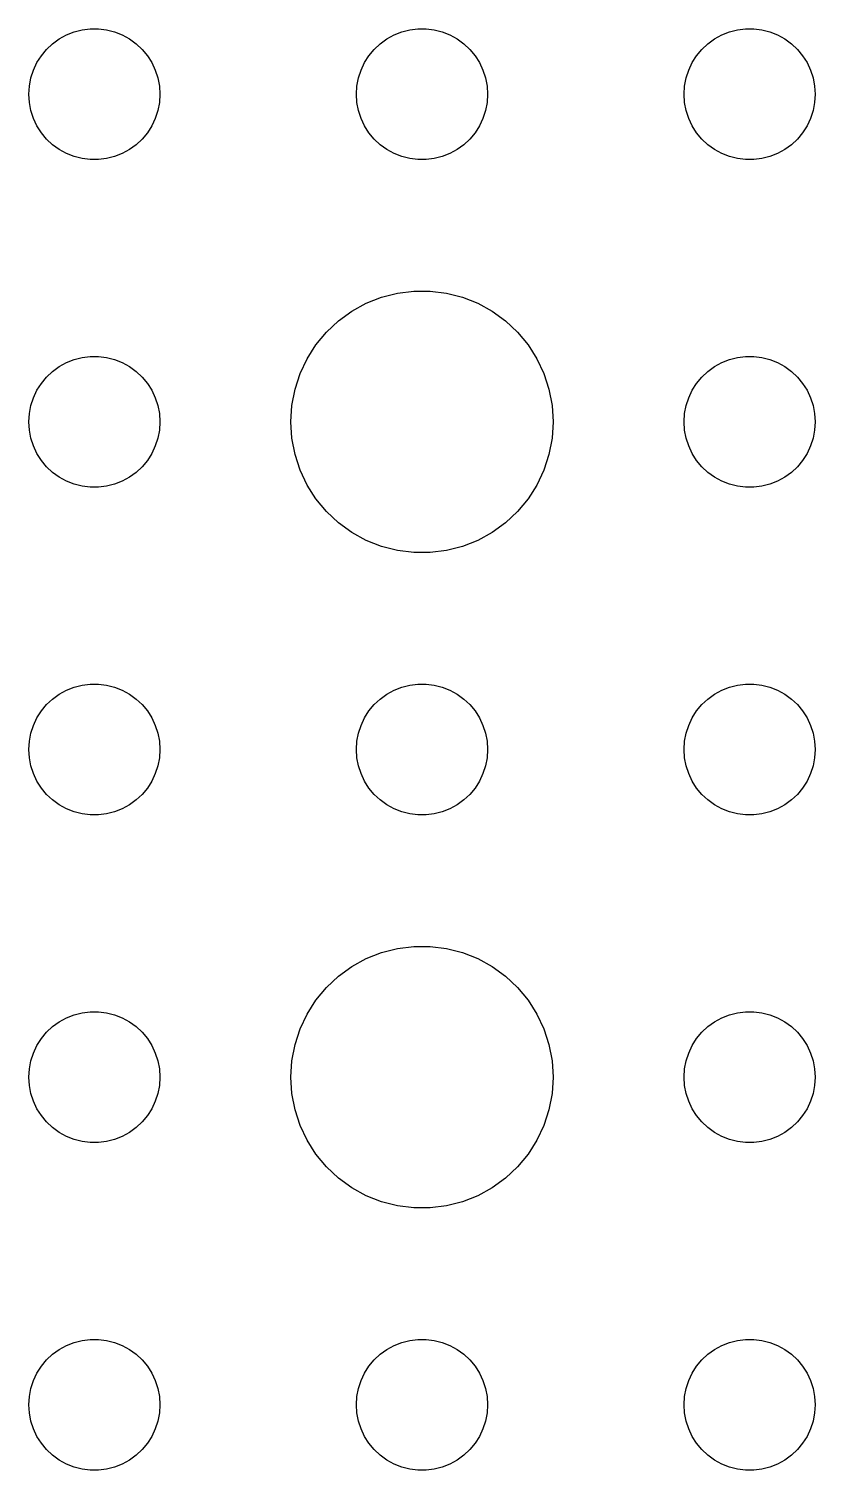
# Model space of a CAD drawing. Header units: metres. Extents: x -157 to 157, y -157 to 157.
# Drawn here: x -24 to -6, y -39 to -6 of the extents above; entities that cross this region are included whole.
import ezdxf

# ---------------------------------------------------------------- set-up
doc = ezdxf.new("R2010")
doc.units = ezdxf.units.M

msp = doc.modelspace()

# ---------------------------------------------------------------- linework, layer by layer
for p, q in [((-23.4561, -6.34422), (-23.3037, -6.23351)), ((-23.3037, -6.23351), (-23.1387, -6.14275)), ((-23.1387, -6.14275), (-22.9635, -6.07341)), ((-22.9635, -6.07341), (-22.7811, -6.02657)), ((-22.7811, -6.02657), (-22.5942, -6.00294)), ((-22.5942, -6.00294), (-22.4058, -6.00294)), ((-22.4058, -6.00294), (-22.2189, -6.02657)), ((-22.2189, -6.02657), (-22.0365, -6.07341)), ((-22.0365, -6.07341), (-21.8613, -6.14275)), ((-21.8613, -6.14275), (-21.6963, -6.23351)), ((-21.6963, -6.23351), (-21.5439, -6.34422)), ((-15.9561, -6.34422), (-15.8037, -6.23351)), ((-15.8037, -6.23351), (-15.6387, -6.14275)), ((-15.6387, -6.14275), (-15.4635, -6.07341)), ((-15.4635, -6.07341), (-15.2811, -6.02657)), ((-15.2811, -6.02657), (-15.0942, -6.00294)), ((-15.0942, -6.00294), (-14.9058, -6.00294)), ((-14.9058, -6.00294), (-14.7189, -6.02657)), ((-14.7189, -6.02657), (-14.5365, -6.07341)), ((-14.5365, -6.07341), (-14.3613, -6.14275)), ((-14.3613, -6.14275), (-14.1963, -6.23351)), ((-14.1963, -6.23351), (-14.0439, -6.34422)), ((-8.45613, -6.34422), (-8.30373, -6.23351)), ((-8.30373, -6.23351), (-8.13866, -6.14275)), ((-8.13866, -6.14275), (-7.96352, -6.07341)), ((-7.96352, -6.07341), (-7.78107, -6.02657)), ((-7.78107, -6.02657), (-7.59418, -6.00294)), ((-7.59418, -6.00294), (-7.40581, -6.00294)), ((-7.40581, -6.00294), (-7.21892, -6.02657)), ((-7.21892, -6.02657), (-7.03647, -6.07341)), ((-7.03647, -6.07341), (-6.86133, -6.14275)), ((-6.86133, -6.14275), (-6.69626, -6.23351)), ((-6.69626, -6.23351), (-6.54385, -6.34422)), ((-23.7135, -6.61832), (-23.5934, -6.47318)), ((-23.5934, -6.47318), (-23.4561, -6.34422)), ((-21.5439, -6.34422), (-21.4065, -6.47318)), ((-21.4065, -6.47318), (-21.2865, -6.61832)), ((-16.2135, -6.61832), (-16.0934, -6.47318)), ((-16.0934, -6.47318), (-15.9561, -6.34422)), ((-14.0439, -6.34422), (-13.9065, -6.47318)), ((-13.9065, -6.47318), (-13.7865, -6.61832)), ((-8.71352, -6.61832), (-8.59344, -6.47318)), ((-8.59344, -6.47318), (-8.45613, -6.34422)), ((-6.54385, -6.34422), (-6.40654, -6.47318)), ((-6.40654, -6.47318), (-6.28647, -6.61832)), ((-23.8947, -6.9478), (-23.8145, -6.77736)), ((-23.8145, -6.77736), (-23.7135, -6.61832)), ((-21.2865, -6.61832), (-21.1855, -6.77736)), ((-21.1855, -6.77736), (-21.1053, -6.9478)), ((-16.3947, -6.9478), (-16.3145, -6.77736)), ((-16.3145, -6.77736), (-16.2135, -6.61832)), ((-13.7865, -6.61832), (-13.6855, -6.77736)), ((-13.6855, -6.77736), (-13.6053, -6.9478)), ((-8.89465, -6.9478), (-8.81445, -6.77736)), ((-8.81445, -6.77736), (-8.71352, -6.61832)), ((-6.28647, -6.61832), (-6.18553, -6.77736)), ((-6.18553, -6.77736), (-6.10533, -6.9478)), ((-23.9882, -7.312), (-23.9529, -7.12695)), ((-23.9529, -7.12695), (-23.8947, -6.9478)), ((-21.1053, -6.9478), (-21.0471, -7.12695)), ((-21.0471, -7.12695), (-21.0118, -7.312)), ((-16.4882, -7.312), (-16.4529, -7.12695)), ((-16.4529, -7.12695), (-16.3947, -6.9478)), ((-13.6053, -6.9478), (-13.5471, -7.12695)), ((-13.5471, -7.12695), (-13.5118, -7.312)), ((-8.98816, -7.312), (-8.95287, -7.12695)), ((-8.95287, -7.12695), (-8.89465, -6.9478)), ((-6.10533, -6.9478), (-6.04712, -7.12695)), ((-6.04712, -7.12695), (-6.01183, -7.312)), ((-24, -7.5), (-23.9882, -7.312)), ((-23.9882, -7.68799), (-24, -7.5)), ((-21.0118, -7.312), (-21, -7.5)), ((-21, -7.5), (-21.0118, -7.68799)), ((-16.5, -7.5), (-16.4882, -7.312)), ((-16.4882, -7.68799), (-16.5, -7.5)), ((-13.5118, -7.312), (-13.5, -7.5)), ((-13.5, -7.5), (-13.5118, -7.68799)), ((-9, -7.5), (-8.98816, -7.312)), ((-8.98816, -7.68799), (-9, -7.5)), ((-6.01183, -7.312), (-6, -7.5)), ((-6, -7.5), (-6.01183, -7.68799)), ((-23.9529, -7.87303), (-23.9882, -7.68799)), ((-23.8947, -8.05219), (-23.9529, -7.87303)), ((-21.0471, -7.87303), (-21.1053, -8.05219)), ((-21.0118, -7.68799), (-21.0471, -7.87303)), ((-16.4529, -7.87303), (-16.4882, -7.68799)), ((-16.3947, -8.05219), (-16.4529, -7.87303)), ((-13.5471, -7.87303), (-13.6053, -8.05219)), ((-13.5118, -7.68799), (-13.5471, -7.87303)), ((-8.95287, -7.87303), (-8.98816, -7.68799)), ((-8.89465, -8.05219), (-8.95287, -7.87303)), ((-6.04712, -7.87303), (-6.10533, -8.05219)), ((-6.01183, -7.68799), (-6.04712, -7.87303)), ((-23.8145, -8.22263), (-23.8947, -8.05219)), ((-23.7135, -8.38167), (-23.8145, -8.22263)), ((-21.1855, -8.22263), (-21.2865, -8.38167)), ((-21.1053, -8.05219), (-21.1855, -8.22263)), ((-16.3145, -8.22263), (-16.3947, -8.05219)), ((-16.2135, -8.38167), (-16.3145, -8.22263)), ((-13.6855, -8.22263), (-13.7865, -8.38167)), ((-13.6053, -8.05219), (-13.6855, -8.22263)), ((-8.81445, -8.22263), (-8.89465, -8.05219)), ((-8.71352, -8.38167), (-8.81445, -8.22263)), ((-6.18553, -8.22263), (-6.28647, -8.38167)), ((-6.10533, -8.05219), (-6.18553, -8.22263)), ((-23.5934, -8.52681), (-23.7135, -8.38167)), ((-23.4561, -8.65576), (-23.5934, -8.52681)), ((-21.4065, -8.52681), (-21.5439, -8.65576)), ((-21.2865, -8.38167), (-21.4065, -8.52681)), ((-16.0934, -8.52681), (-16.2135, -8.38167)), ((-15.9561, -8.65576), (-16.0934, -8.52681)), ((-13.9065, -8.52681), (-14.0439, -8.65576)), ((-13.7865, -8.38167), (-13.9065, -8.52681)), ((-8.59344, -8.52681), (-8.71352, -8.38167)), ((-8.45613, -8.65576), (-8.59344, -8.52681)), ((-6.40654, -8.52681), (-6.54385, -8.65576)), ((-6.28647, -8.38167), (-6.40654, -8.52681)), ((-23.3037, -8.76648), (-23.4561, -8.65576)), ((-23.1387, -8.85724), (-23.3037, -8.76648)), ((-22.9635, -8.92657), (-23.1387, -8.85724)), ((-21.8613, -8.85724), (-22.0365, -8.92657)), ((-21.6963, -8.76648), (-21.8613, -8.85724)), ((-21.5439, -8.65576), (-21.6963, -8.76648)), ((-15.8037, -8.76648), (-15.9561, -8.65576)), ((-15.6387, -8.85724), (-15.8037, -8.76648)), ((-15.4635, -8.92657), (-15.6387, -8.85724)), ((-14.3613, -8.85724), (-14.5365, -8.92657)), ((-14.1963, -8.76648), (-14.3613, -8.85724)), ((-14.0439, -8.65576), (-14.1963, -8.76648)), ((-8.30373, -8.76648), (-8.45613, -8.65576)), ((-8.13866, -8.85724), (-8.30373, -8.76648)), ((-7.96352, -8.92657), (-8.13866, -8.85724)), ((-6.86133, -8.85724), (-7.03647, -8.92657)), ((-6.69626, -8.76648), (-6.86133, -8.85724)), ((-6.54385, -8.65576), (-6.69626, -8.76648)), ((-22.7811, -8.97342), (-22.9635, -8.92657)), ((-22.5942, -8.99704), (-22.7811, -8.97342)), ((-22.4058, -8.99704), (-22.5942, -8.99704)), ((-22.2189, -8.97342), (-22.4058, -8.99704)), ((-22.0365, -8.92657), (-22.2189, -8.97342)), ((-15.2811, -8.97342), (-15.4635, -8.92657)), ((-15.0942, -8.99704), (-15.2811, -8.97342)), ((-14.9058, -8.99704), (-15.0942, -8.99704)), ((-14.7189, -8.97342), (-14.9058, -8.99704)), ((-14.5365, -8.92657), (-14.7189, -8.97342)), ((-7.78107, -8.97342), (-7.96352, -8.92657)), ((-7.59418, -8.99704), (-7.78107, -8.97342)), ((-7.40581, -8.99704), (-7.59418, -8.99704)), ((-7.21892, -8.97342), (-7.40581, -8.99704)), ((-7.03647, -8.92657), (-7.21892, -8.97342)), ((-16.2773, -12.2855), (-15.927, -12.1468)), ((-15.927, -12.1468), (-15.5621, -12.0531)), ((-15.5621, -12.0531), (-15.1884, -12.0059)), ((-15.1884, -12.0059), (-14.8116, -12.0059)), ((-14.8116, -12.0059), (-14.4379, -12.0531)), ((-14.4379, -12.0531), (-14.0729, -12.1468)), ((-14.0729, -12.1468), (-13.7227, -12.2855)), ((-16.9123, -12.6884), (-16.6075, -12.467)), ((-16.6075, -12.467), (-16.2773, -12.2855)), ((-13.7227, -12.2855), (-13.3925, -12.467)), ((-13.3925, -12.467), (-13.0877, -12.6884)), ((-17.1869, -12.9464), (-16.9123, -12.6884)), ((-13.0877, -12.6884), (-12.8131, -12.9464)), ((-17.427, -13.2366), (-17.1869, -12.9464)), ((-12.8131, -12.9464), (-12.5729, -13.2366)), ((-22.9635, -13.5734), (-22.7811, -13.5266)), ((-22.7811, -13.5266), (-22.5942, -13.5029)), ((-22.5942, -13.5029), (-22.4058, -13.5029)), ((-22.4058, -13.5029), (-22.2189, -13.5266)), ((-22.2189, -13.5266), (-22.0365, -13.5734)), ((-17.6289, -13.5547), (-17.427, -13.2366)), ((-12.5729, -13.2366), (-12.3711, -13.5547)), ((-7.96352, -13.5734), (-7.78107, -13.5266)), ((-7.78107, -13.5266), (-7.59418, -13.5029)), ((-7.59418, -13.5029), (-7.40581, -13.5029)), ((-7.40581, -13.5029), (-7.21892, -13.5266)), ((-7.21892, -13.5266), (-7.03647, -13.5734)), ((-23.5934, -13.9732), (-23.4561, -13.8442)), ((-23.4561, -13.8442), (-23.3037, -13.7335)), ((-23.3037, -13.7335), (-23.1387, -13.6427)), ((-23.1387, -13.6427), (-22.9635, -13.5734)), ((-22.0365, -13.5734), (-21.8613, -13.6427)), ((-21.8613, -13.6427), (-21.6963, -13.7335)), ((-21.6963, -13.7335), (-21.5439, -13.8442)), ((-21.5439, -13.8442), (-21.4065, -13.9732)), ((-17.7893, -13.8956), (-17.6289, -13.5547)), ((-12.3711, -13.5547), (-12.2107, -13.8956)), ((-8.59344, -13.9732), (-8.45613, -13.8442)), ((-8.45613, -13.8442), (-8.30373, -13.7335)), ((-8.30373, -13.7335), (-8.13866, -13.6427)), ((-8.13866, -13.6427), (-7.96352, -13.5734)), ((-7.03647, -13.5734), (-6.86133, -13.6427)), ((-6.86133, -13.6427), (-6.69626, -13.7335)), ((-6.69626, -13.7335), (-6.54385, -13.8442)), ((-6.54385, -13.8442), (-6.40654, -13.9732)), ((-23.8145, -14.2774), (-23.7135, -14.1183)), ((-23.7135, -14.1183), (-23.5934, -13.9732)), ((-21.4065, -13.9732), (-21.2865, -14.1183)), ((-21.2865, -14.1183), (-21.1855, -14.2774)), ((-17.9057, -14.2539), (-17.7893, -13.8956)), ((-12.2107, -13.8956), (-12.0942, -14.2539)), ((-8.81445, -14.2774), (-8.71352, -14.1183)), ((-8.71352, -14.1183), (-8.59344, -13.9732)), ((-6.40654, -13.9732), (-6.28647, -14.1183)), ((-6.28647, -14.1183), (-6.18553, -14.2774)), ((-23.9529, -14.627), (-23.8947, -14.4478)), ((-23.8947, -14.4478), (-23.8145, -14.2774)), ((-21.1855, -14.2774), (-21.1053, -14.4478)), ((-21.1053, -14.4478), (-21.0471, -14.627)), ((-17.9763, -14.624), (-17.9057, -14.2539)), ((-12.0942, -14.2539), (-12.0237, -14.624)), ((-8.95287, -14.627), (-8.89465, -14.4478)), ((-8.89465, -14.4478), (-8.81445, -14.2774)), ((-6.18553, -14.2774), (-6.10533, -14.4478)), ((-6.10533, -14.4478), (-6.04712, -14.627)), ((-24, -15), (-23.9882, -14.812)), ((-23.9882, -14.812), (-23.9529, -14.627)), ((-21.0471, -14.627), (-21.0118, -14.812)), ((-21.0118, -14.812), (-21, -15)), ((-18, -15), (-17.9763, -14.624)), ((-12.0237, -14.624), (-12, -15)), ((-9, -15), (-8.98816, -14.812)), ((-8.98816, -14.812), (-8.95287, -14.627)), ((-6.04712, -14.627), (-6.01183, -14.812)), ((-6.01183, -14.812), (-6, -15)), ((-23.9882, -15.188), (-24, -15)), ((-21, -15), (-21.0118, -15.188)), ((-17.9763, -15.376), (-18, -15)), ((-12, -15), (-12.0237, -15.376)), ((-8.98816, -15.188), (-9, -15)), ((-6, -15), (-6.01183, -15.188)), ((-23.9529, -15.373), (-23.9882, -15.188)), ((-23.8947, -15.5522), (-23.9529, -15.373)), ((-21.0471, -15.373), (-21.1053, -15.5522)), ((-21.0118, -15.188), (-21.0471, -15.373)), ((-17.9057, -15.7461), (-17.9763, -15.376)), ((-12.0237, -15.376), (-12.0942, -15.7461)), ((-8.95287, -15.373), (-8.98816, -15.188)), ((-8.89465, -15.5522), (-8.95287, -15.373)), ((-6.04712, -15.373), (-6.10533, -15.5522)), ((-6.01183, -15.188), (-6.04712, -15.373)), ((-23.8145, -15.7226), (-23.8947, -15.5522)), ((-23.7135, -15.8817), (-23.8145, -15.7226)), ((-21.1855, -15.7226), (-21.2865, -15.8817)), ((-21.1053, -15.5522), (-21.1855, -15.7226)), ((-17.7893, -16.1044), (-17.9057, -15.7461)), ((-12.0942, -15.7461), (-12.2107, -16.1044)), ((-8.81445, -15.7226), (-8.89465, -15.5522)), ((-8.71352, -15.8817), (-8.81445, -15.7226)), ((-6.18553, -15.7226), (-6.28647, -15.8817)), ((-6.10533, -15.5522), (-6.18553, -15.7226)), ((-23.5934, -16.0268), (-23.7135, -15.8817)), ((-23.4561, -16.1558), (-23.5934, -16.0268)), ((-23.3037, -16.2665), (-23.4561, -16.1558)), ((-21.5439, -16.1558), (-21.6963, -16.2665)), ((-21.4065, -16.0268), (-21.5439, -16.1558)), ((-21.2865, -15.8817), (-21.4065, -16.0268)), ((-17.6289, -16.4453), (-17.7893, -16.1044)), ((-12.2107, -16.1044), (-12.3711, -16.4453)), ((-8.59344, -16.0268), (-8.71352, -15.8817)), ((-8.45613, -16.1558), (-8.59344, -16.0268)), ((-8.30373, -16.2665), (-8.45613, -16.1558)), ((-6.54385, -16.1558), (-6.69626, -16.2665)), ((-6.40654, -16.0268), (-6.54385, -16.1558)), ((-6.28647, -15.8817), (-6.40654, -16.0268)), ((-23.1387, -16.3572), (-23.3037, -16.2665)), ((-22.9635, -16.4266), (-23.1387, -16.3572)), ((-22.7811, -16.4734), (-22.9635, -16.4266)), ((-22.5942, -16.497), (-22.7811, -16.4734)), ((-22.4058, -16.497), (-22.5942, -16.497)), ((-22.2189, -16.4734), (-22.4058, -16.497)), ((-22.0365, -16.4266), (-22.2189, -16.4734)), ((-21.8613, -16.3572), (-22.0365, -16.4266)), ((-21.6963, -16.2665), (-21.8613, -16.3572)), ((-17.427, -16.7634), (-17.6289, -16.4453)), ((-12.3711, -16.4453), (-12.5729, -16.7634)), ((-8.13866, -16.3572), (-8.30373, -16.2665)), ((-7.96352, -16.4266), (-8.13866, -16.3572)), ((-7.78107, -16.4734), (-7.96352, -16.4266)), ((-7.59418, -16.497), (-7.78107, -16.4734)), ((-7.40581, -16.497), (-7.59418, -16.497)), ((-7.21892, -16.4734), (-7.40581, -16.497)), ((-7.03647, -16.4266), (-7.21892, -16.4734)), ((-6.86133, -16.3572), (-7.03647, -16.4266)), ((-6.69626, -16.2665), (-6.86133, -16.3572)), ((-17.1869, -17.0536), (-17.427, -16.7634)), ((-12.5729, -16.7634), (-12.8131, -17.0536)), ((-16.9123, -17.3115), (-17.1869, -17.0536)), ((-12.8131, -17.0536), (-13.0877, -17.3115)), ((-16.6075, -17.533), (-16.9123, -17.3115)), ((-13.0877, -17.3115), (-13.3925, -17.533)), ((-16.2773, -17.7145), (-16.6075, -17.533)), ((-15.927, -17.8532), (-16.2773, -17.7145)), ((-13.7227, -17.7145), (-14.0729, -17.8532)), ((-13.3925, -17.533), (-13.7227, -17.7145)), ((-15.5621, -17.9469), (-15.927, -17.8532)), ((-15.1884, -17.9941), (-15.5621, -17.9469)), ((-14.8116, -17.9941), (-15.1884, -17.9941)), ((-14.4379, -17.9469), (-14.8116, -17.9941)), ((-14.0729, -17.8532), (-14.4379, -17.9469)), ((-23.1387, -21.1427), (-22.9635, -21.0734)), ((-22.9635, -21.0734), (-22.7811, -21.0266)), ((-22.7811, -21.0266), (-22.5942, -21.003)), ((-22.5942, -21.003), (-22.4058, -21.003)), ((-22.4058, -21.003), (-22.2189, -21.0266)), ((-22.2189, -21.0266), (-22.0365, -21.0734)), ((-22.0365, -21.0734), (-21.8613, -21.1427)), ((-15.6387, -21.1427), (-15.4635, -21.0734)), ((-15.4635, -21.0734), (-15.2811, -21.0266)), ((-15.2811, -21.0266), (-15.0942, -21.003)), ((-15.0942, -21.003), (-14.9058, -21.003)), ((-14.9058, -21.003), (-14.7189, -21.0266)), ((-14.7189, -21.0266), (-14.5365, -21.0734)), ((-14.5365, -21.0734), (-14.3613, -21.1427)), ((-8.13866, -21.1427), (-7.96352, -21.0734)), ((-7.96352, -21.0734), (-7.78107, -21.0266)), ((-7.78107, -21.0266), (-7.59418, -21.003)), ((-7.59418, -21.003), (-7.40581, -21.003)), ((-7.40581, -21.003), (-7.21892, -21.0266)), ((-7.21892, -21.0266), (-7.03647, -21.0734)), ((-7.03647, -21.0734), (-6.86133, -21.1427)), ((-23.5934, -21.4732), (-23.4561, -21.3442)), ((-23.4561, -21.3442), (-23.3037, -21.2335)), ((-23.3037, -21.2335), (-23.1387, -21.1427)), ((-21.8613, -21.1427), (-21.6963, -21.2335)), ((-21.6963, -21.2335), (-21.5439, -21.3442)), ((-21.5439, -21.3442), (-21.4065, -21.4732)), ((-16.0934, -21.4732), (-15.9561, -21.3442)), ((-15.9561, -21.3442), (-15.8037, -21.2335)), ((-15.8037, -21.2335), (-15.6387, -21.1427)), ((-14.3613, -21.1427), (-14.1963, -21.2335)), ((-14.1963, -21.2335), (-14.0439, -21.3442)), ((-14.0439, -21.3442), (-13.9065, -21.4732)), ((-8.59344, -21.4732), (-8.45613, -21.3442)), ((-8.45613, -21.3442), (-8.30373, -21.2335)), ((-8.30373, -21.2335), (-8.13866, -21.1427)), ((-6.86133, -21.1427), (-6.69626, -21.2335)), ((-6.69626, -21.2335), (-6.54385, -21.3442)), ((-6.54385, -21.3442), (-6.40654, -21.4732)), ((-23.8145, -21.7774), (-23.7135, -21.6183)), ((-23.7135, -21.6183), (-23.5934, -21.4732)), ((-21.4065, -21.4732), (-21.2865, -21.6183)), ((-21.2865, -21.6183), (-21.1855, -21.7774)), ((-16.3145, -21.7774), (-16.2135, -21.6183)), ((-16.2135, -21.6183), (-16.0934, -21.4732)), ((-13.9065, -21.4732), (-13.7865, -21.6183)), ((-13.7865, -21.6183), (-13.6855, -21.7774)), ((-8.81445, -21.7774), (-8.71352, -21.6183)), ((-8.71352, -21.6183), (-8.59344, -21.4732)), ((-6.40654, -21.4732), (-6.28647, -21.6183)), ((-6.28647, -21.6183), (-6.18553, -21.7774)), ((-23.9529, -22.127), (-23.8947, -21.9478)), ((-23.8947, -21.9478), (-23.8145, -21.7774)), ((-21.1855, -21.7774), (-21.1053, -21.9478)), ((-21.1053, -21.9478), (-21.0471, -22.127)), ((-16.4529, -22.127), (-16.3947, -21.9478)), ((-16.3947, -21.9478), (-16.3145, -21.7774)), ((-13.6855, -21.7774), (-13.6053, -21.9478)), ((-13.6053, -21.9478), (-13.5471, -22.127)), ((-8.95287, -22.127), (-8.89465, -21.9478)), ((-8.89465, -21.9478), (-8.81445, -21.7774)), ((-6.18553, -21.7774), (-6.10533, -21.9478)), ((-6.10533, -21.9478), (-6.04712, -22.127)), ((-24, -22.5), (-23.9882, -22.312)), ((-23.9882, -22.312), (-23.9529, -22.127)), ((-21.0471, -22.127), (-21.0118, -22.312)), ((-21.0118, -22.312), (-21, -22.5)), ((-16.5, -22.5), (-16.4882, -22.312)), ((-16.4882, -22.312), (-16.4529, -22.127)), ((-13.5471, -22.127), (-13.5118, -22.312)), ((-13.5118, -22.312), (-13.5, -22.5)), ((-9, -22.5), (-8.98816, -22.312)), ((-8.98816, -22.312), (-8.95287, -22.127)), ((-6.04712, -22.127), (-6.01183, -22.312)), ((-6.01183, -22.312), (-6, -22.5)), ((-23.9882, -22.688), (-24, -22.5)), ((-23.9529, -22.873), (-23.9882, -22.688)), ((-21.0118, -22.688), (-21.0471, -22.873)), ((-21, -22.5), (-21.0118, -22.688)), ((-16.4882, -22.688), (-16.5, -22.5)), ((-16.4529, -22.873), (-16.4882, -22.688)), ((-13.5118, -22.688), (-13.5471, -22.873)), ((-13.5, -22.5), (-13.5118, -22.688)), ((-8.98816, -22.688), (-9, -22.5)), ((-8.95287, -22.873), (-8.98816, -22.688)), ((-6.01183, -22.688), (-6.04712, -22.873)), ((-6, -22.5), (-6.01183, -22.688)), ((-23.8947, -23.0522), (-23.9529, -22.873)), ((-23.8145, -23.2226), (-23.8947, -23.0522)), ((-21.1053, -23.0522), (-21.1855, -23.2226)), ((-21.0471, -22.873), (-21.1053, -23.0522)), ((-16.3947, -23.0522), (-16.4529, -22.873)), ((-16.3145, -23.2226), (-16.3947, -23.0522)), ((-13.6053, -23.0522), (-13.6855, -23.2226)), ((-13.5471, -22.873), (-13.6053, -23.0522)), ((-8.89465, -23.0522), (-8.95287, -22.873)), ((-8.81445, -23.2226), (-8.89465, -23.0522)), ((-6.10533, -23.0522), (-6.18553, -23.2226)), ((-6.04712, -22.873), (-6.10533, -23.0522)), ((-23.7135, -23.3817), (-23.8145, -23.2226)), ((-23.5934, -23.5268), (-23.7135, -23.3817)), ((-21.2865, -23.3817), (-21.4065, -23.5268)), ((-21.1855, -23.2226), (-21.2865, -23.3817)), ((-16.2135, -23.3817), (-16.3145, -23.2226)), ((-16.0934, -23.5268), (-16.2135, -23.3817)), ((-13.7865, -23.3817), (-13.9065, -23.5268)), ((-13.6855, -23.2226), (-13.7865, -23.3817)), ((-8.71352, -23.3817), (-8.81445, -23.2226)), ((-8.59344, -23.5268), (-8.71352, -23.3817)), ((-6.28647, -23.3817), (-6.40654, -23.5268)), ((-6.18553, -23.2226), (-6.28647, -23.3817)), ((-23.4561, -23.6558), (-23.5934, -23.5268)), ((-23.3037, -23.7665), (-23.4561, -23.6558)), ((-21.5439, -23.6558), (-21.6963, -23.7665)), ((-21.4065, -23.5268), (-21.5439, -23.6558)), ((-15.9561, -23.6558), (-16.0934, -23.5268)), ((-15.8037, -23.7665), (-15.9561, -23.6558)), ((-14.0439, -23.6558), (-14.1963, -23.7665)), ((-13.9065, -23.5268), (-14.0439, -23.6558)), ((-8.45613, -23.6558), (-8.59344, -23.5268)), ((-8.30373, -23.7665), (-8.45613, -23.6558)), ((-6.54385, -23.6558), (-6.69626, -23.7665)), ((-6.40654, -23.5268), (-6.54385, -23.6558)), ((-23.1387, -23.8572), (-23.3037, -23.7665)), ((-22.9635, -23.9266), (-23.1387, -23.8572)), ((-22.7811, -23.9734), (-22.9635, -23.9266)), ((-22.5942, -23.997), (-22.7811, -23.9734)), ((-22.4058, -23.997), (-22.5942, -23.997)), ((-22.2189, -23.9734), (-22.4058, -23.997)), ((-22.0365, -23.9266), (-22.2189, -23.9734)), ((-21.8613, -23.8572), (-22.0365, -23.9266)), ((-21.6963, -23.7665), (-21.8613, -23.8572)), ((-15.6387, -23.8572), (-15.8037, -23.7665)), ((-15.4635, -23.9266), (-15.6387, -23.8572)), ((-15.2811, -23.9734), (-15.4635, -23.9266)), ((-15.0942, -23.997), (-15.2811, -23.9734)), ((-14.9058, -23.997), (-15.0942, -23.997)), ((-14.7189, -23.9734), (-14.9058, -23.997)), ((-14.5365, -23.9266), (-14.7189, -23.9734)), ((-14.3613, -23.8572), (-14.5365, -23.9266)), ((-14.1963, -23.7665), (-14.3613, -23.8572)), ((-8.13866, -23.8572), (-8.30373, -23.7665)), ((-7.96352, -23.9266), (-8.13866, -23.8572)), ((-7.78107, -23.9734), (-7.96352, -23.9266)), ((-7.59418, -23.997), (-7.78107, -23.9734)), ((-7.40581, -23.997), (-7.59418, -23.997)), ((-7.21892, -23.9734), (-7.40581, -23.997)), ((-7.03647, -23.9266), (-7.21892, -23.9734)), ((-6.86133, -23.8572), (-7.03647, -23.9266)), ((-6.69626, -23.7665), (-6.86133, -23.8572)), ((-15.927, -27.1468), (-15.5621, -27.0531)), ((-15.5621, -27.0531), (-15.1884, -27.0059)), ((-15.1884, -27.0059), (-14.8116, -27.0059)), ((-14.8116, -27.0059), (-14.4379, -27.0531)), ((-14.4379, -27.0531), (-14.0729, -27.1468)), ((-16.6075, -27.467), (-16.2773, -27.2855)), ((-16.2773, -27.2855), (-15.927, -27.1468)), ((-14.0729, -27.1468), (-13.7227, -27.2855)), ((-13.7227, -27.2855), (-13.3925, -27.467)), ((-17.1869, -27.9464), (-16.9123, -27.6884)), ((-16.9123, -27.6884), (-16.6075, -27.467)), ((-13.3925, -27.467), (-13.0877, -27.6884)), ((-13.0877, -27.6884), (-12.8131, -27.9464)), ((-17.427, -28.2366), (-17.1869, -27.9464)), ((-12.8131, -27.9464), (-12.5729, -28.2366)), ((-17.6289, -28.5547), (-17.427, -28.2366)), ((-12.5729, -28.2366), (-12.3711, -28.5547)), ((-23.3037, -28.7335), (-23.1387, -28.6427)), ((-23.1387, -28.6427), (-22.9635, -28.5734)), ((-22.9635, -28.5734), (-22.7811, -28.5266)), ((-22.7811, -28.5266), (-22.5942, -28.503)), ((-22.5942, -28.503), (-22.4058, -28.503)), ((-22.4058, -28.503), (-22.2189, -28.5266)), ((-22.2189, -28.5266), (-22.0365, -28.5734)), ((-22.0365, -28.5734), (-21.8613, -28.6427)), ((-21.8613, -28.6427), (-21.6963, -28.7335)), ((-17.7893, -28.8956), (-17.6289, -28.5547)), ((-12.3711, -28.5547), (-12.2107, -28.8956)), ((-8.30373, -28.7335), (-8.13866, -28.6427)), ((-8.13866, -28.6427), (-7.96352, -28.5734)), ((-7.96352, -28.5734), (-7.78107, -28.5266)), ((-7.78107, -28.5266), (-7.59418, -28.503)), ((-7.59418, -28.503), (-7.40581, -28.503)), ((-7.40581, -28.503), (-7.21892, -28.5266)), ((-7.21892, -28.5266), (-7.03647, -28.5734)), ((-7.03647, -28.5734), (-6.86133, -28.6427)), ((-6.86133, -28.6427), (-6.69626, -28.7335)), ((-23.7135, -29.1183), (-23.5934, -28.9732)), ((-23.5934, -28.9732), (-23.4561, -28.8442)), ((-23.4561, -28.8442), (-23.3037, -28.7335)), ((-21.6963, -28.7335), (-21.5439, -28.8442)), ((-21.5439, -28.8442), (-21.4065, -28.9732)), ((-21.4065, -28.9732), (-21.2865, -29.1183)), ((-17.9057, -29.2539), (-17.7893, -28.8956)), ((-12.2107, -28.8956), (-12.0942, -29.2539)), ((-8.71352, -29.1183), (-8.59344, -28.9732)), ((-8.59344, -28.9732), (-8.45613, -28.8442)), ((-8.45613, -28.8442), (-8.30373, -28.7335)), ((-6.69626, -28.7335), (-6.54385, -28.8442)), ((-6.54385, -28.8442), (-6.40654, -28.9732)), ((-6.40654, -28.9732), (-6.28647, -29.1183)), ((-23.8947, -29.4478), (-23.8145, -29.2774)), ((-23.8145, -29.2774), (-23.7135, -29.1183)), ((-21.2865, -29.1183), (-21.1855, -29.2774)), ((-21.1855, -29.2774), (-21.1053, -29.4478)), ((-17.9763, -29.624), (-17.9057, -29.2539)), ((-12.0942, -29.2539), (-12.0237, -29.624)), ((-8.89465, -29.4478), (-8.81445, -29.2774)), ((-8.81445, -29.2774), (-8.71352, -29.1183)), ((-6.28647, -29.1183), (-6.18553, -29.2774)), ((-6.18553, -29.2774), (-6.10533, -29.4478)), ((-23.9882, -29.812), (-23.9529, -29.627)), ((-23.9529, -29.627), (-23.8947, -29.4478)), ((-21.1053, -29.4478), (-21.0471, -29.627)), ((-21.0471, -29.627), (-21.0118, -29.812)), ((-18, -30), (-17.9763, -29.624)), ((-12.0237, -29.624), (-12, -30)), ((-8.98816, -29.812), (-8.95287, -29.627)), ((-8.95287, -29.627), (-8.89465, -29.4478)), ((-6.10533, -29.4478), (-6.04712, -29.627)), ((-6.04712, -29.627), (-6.01183, -29.812)), ((-24, -30), (-23.9882, -29.812)), ((-23.9882, -30.188), (-24, -30)), ((-21.0118, -29.812), (-21, -30)), ((-21, -30), (-21.0118, -30.188)), ((-17.9763, -30.376), (-18, -30)), ((-12, -30), (-12.0237, -30.376)), ((-9, -30), (-8.98816, -29.812)), ((-8.98816, -30.188), (-9, -30)), ((-6.01183, -29.812), (-6, -30)), ((-6, -30), (-6.01183, -30.188)), ((-23.9529, -30.373), (-23.9882, -30.188)), ((-21.0118, -30.188), (-21.0471, -30.373)), ((-8.95287, -30.373), (-8.98816, -30.188)), ((-6.01183, -30.188), (-6.04712, -30.373)), ((-23.8947, -30.5522), (-23.9529, -30.373)), ((-23.8145, -30.7226), (-23.8947, -30.5522)), ((-21.1053, -30.5522), (-21.1855, -30.7226)), ((-21.0471, -30.373), (-21.1053, -30.5522)), ((-17.9057, -30.7461), (-17.9763, -30.376)), ((-12.0237, -30.376), (-12.0942, -30.7461)), ((-8.89465, -30.5522), (-8.95287, -30.373)), ((-8.81445, -30.7226), (-8.89465, -30.5522)), ((-6.10533, -30.5522), (-6.18553, -30.7226)), ((-6.04712, -30.373), (-6.10533, -30.5522)), ((-23.7135, -30.8817), (-23.8145, -30.7226)), ((-23.5934, -31.0268), (-23.7135, -30.8817)), ((-21.2865, -30.8817), (-21.4065, -31.0268)), ((-21.1855, -30.7226), (-21.2865, -30.8817)), ((-17.7893, -31.1044), (-17.9057, -30.7461)), ((-12.0942, -30.7461), (-12.2107, -31.1044)), ((-8.71352, -30.8817), (-8.81445, -30.7226)), ((-8.59344, -31.0268), (-8.71352, -30.8817)), ((-6.28647, -30.8817), (-6.40654, -31.0268)), ((-6.18553, -30.7226), (-6.28647, -30.8817)), ((-23.4561, -31.1558), (-23.5934, -31.0268)), ((-23.3037, -31.2665), (-23.4561, -31.1558)), ((-23.1387, -31.3572), (-23.3037, -31.2665)), ((-21.6963, -31.2665), (-21.8613, -31.3572)), ((-21.5439, -31.1558), (-21.6963, -31.2665)), ((-21.4065, -31.0268), (-21.5439, -31.1558)), ((-17.6289, -31.4453), (-17.7893, -31.1044)), ((-12.2107, -31.1044), (-12.3711, -31.4453)), ((-8.45613, -31.1558), (-8.59344, -31.0268)), ((-8.30373, -31.2665), (-8.45613, -31.1558)), ((-8.13866, -31.3572), (-8.30373, -31.2665)), ((-6.69626, -31.2665), (-6.86133, -31.3572)), ((-6.54385, -31.1558), (-6.69626, -31.2665)), ((-6.40654, -31.0268), (-6.54385, -31.1558)), ((-22.9635, -31.4266), (-23.1387, -31.3572)), ((-22.7811, -31.4734), (-22.9635, -31.4266)), ((-22.5942, -31.497), (-22.7811, -31.4734)), ((-22.4058, -31.497), (-22.5942, -31.497)), ((-22.2189, -31.4734), (-22.4058, -31.497)), ((-22.0365, -31.4266), (-22.2189, -31.4734)), ((-21.8613, -31.3572), (-22.0365, -31.4266)), ((-17.427, -31.7634), (-17.6289, -31.4453)), ((-12.3711, -31.4453), (-12.5729, -31.7634)), ((-7.96352, -31.4266), (-8.13866, -31.3572)), ((-7.78107, -31.4734), (-7.96352, -31.4266)), ((-7.59418, -31.497), (-7.78107, -31.4734)), ((-7.40581, -31.497), (-7.59418, -31.497)), ((-7.21892, -31.4734), (-7.40581, -31.497)), ((-7.03647, -31.4266), (-7.21892, -31.4734)), ((-6.86133, -31.3572), (-7.03647, -31.4266)), ((-17.1869, -32.0536), (-17.427, -31.7634)), ((-12.5729, -31.7634), (-12.8131, -32.0536)), ((-16.9123, -32.3115), (-17.1869, -32.0536)), ((-16.6075, -32.533), (-16.9123, -32.3115)), ((-13.0877, -32.3115), (-13.3925, -32.533)), ((-12.8131, -32.0536), (-13.0877, -32.3115)), ((-16.2773, -32.7145), (-16.6075, -32.533)), ((-13.3925, -32.533), (-13.7227, -32.7145)), ((-15.927, -32.8532), (-16.2773, -32.7145)), ((-15.5621, -32.9469), (-15.927, -32.8532)), ((-15.1884, -32.9941), (-15.5621, -32.9469)), ((-14.4379, -32.9469), (-14.8116, -32.9941)), ((-14.0729, -32.8532), (-14.4379, -32.9469)), ((-13.7227, -32.7145), (-14.0729, -32.8532)), ((-14.8116, -32.9941), (-15.1884, -32.9941)), ((-23.4561, -36.3442), (-23.3037, -36.2335)), ((-23.3037, -36.2335), (-23.1387, -36.1428)), ((-23.1387, -36.1428), (-22.9635, -36.0734)), ((-22.9635, -36.0734), (-22.7811, -36.0266)), ((-22.7811, -36.0266), (-22.5942, -36.003)), ((-22.5942, -36.003), (-22.4058, -36.003)), ((-22.4058, -36.003), (-22.2189, -36.0266)), ((-22.2189, -36.0266), (-22.0365, -36.0734)), ((-22.0365, -36.0734), (-21.8613, -36.1428)), ((-21.8613, -36.1428), (-21.6963, -36.2335)), ((-21.6963, -36.2335), (-21.5439, -36.3442)), ((-15.9561, -36.3442), (-15.8037, -36.2335)), ((-15.8037, -36.2335), (-15.6387, -36.1428)), ((-15.6387, -36.1428), (-15.4635, -36.0734)), ((-15.4635, -36.0734), (-15.2811, -36.0266)), ((-15.2811, -36.0266), (-15.0942, -36.003)), ((-15.0942, -36.003), (-14.9058, -36.003)), ((-14.9058, -36.003), (-14.7189, -36.0266)), ((-14.7189, -36.0266), (-14.5365, -36.0734)), ((-14.5365, -36.0734), (-14.3613, -36.1428)), ((-14.3613, -36.1428), (-14.1963, -36.2335)), ((-14.1963, -36.2335), (-14.0439, -36.3442)), ((-8.45613, -36.3442), (-8.30373, -36.2335)), ((-8.30373, -36.2335), (-8.13866, -36.1428)), ((-8.13866, -36.1428), (-7.96352, -36.0734)), ((-7.96352, -36.0734), (-7.78107, -36.0266)), ((-7.78107, -36.0266), (-7.59418, -36.003)), ((-7.59418, -36.003), (-7.40581, -36.003)), ((-7.40581, -36.003), (-7.21892, -36.0266)), ((-7.21892, -36.0266), (-7.03647, -36.0734)), ((-7.03647, -36.0734), (-6.86133, -36.1428)), ((-6.86133, -36.1428), (-6.69626, -36.2335)), ((-6.69626, -36.2335), (-6.54385, -36.3442)), ((-23.8145, -36.7774), (-23.7135, -36.6183)), ((-23.7135, -36.6183), (-23.5934, -36.4732)), ((-23.5934, -36.4732), (-23.4561, -36.3442)), ((-21.5439, -36.3442), (-21.4065, -36.4732)), ((-21.4065, -36.4732), (-21.2865, -36.6183)), ((-21.2865, -36.6183), (-21.1855, -36.7774)), ((-16.3145, -36.7774), (-16.2135, -36.6183)), ((-16.2135, -36.6183), (-16.0934, -36.4732)), ((-16.0934, -36.4732), (-15.9561, -36.3442)), ((-14.0439, -36.3442), (-13.9065, -36.4732)), ((-13.9065, -36.4732), (-13.7865, -36.6183)), ((-13.7865, -36.6183), (-13.6855, -36.7774)), ((-8.81445, -36.7774), (-8.71352, -36.6183)), ((-8.71352, -36.6183), (-8.59344, -36.4732)), ((-8.59344, -36.4732), (-8.45613, -36.3442)), ((-6.54385, -36.3442), (-6.40654, -36.4732)), ((-6.40654, -36.4732), (-6.28647, -36.6183)), ((-6.28647, -36.6183), (-6.18553, -36.7774)), ((-23.9529, -37.127), (-23.8947, -36.9478)), ((-23.8947, -36.9478), (-23.8145, -36.7774)), ((-21.1855, -36.7774), (-21.1053, -36.9478)), ((-21.1053, -36.9478), (-21.0471, -37.127)), ((-16.4529, -37.127), (-16.3947, -36.9478)), ((-16.3947, -36.9478), (-16.3145, -36.7774)), ((-13.6855, -36.7774), (-13.6053, -36.9478)), ((-13.6053, -36.9478), (-13.5471, -37.127)), ((-8.95287, -37.127), (-8.89465, -36.9478)), ((-8.89465, -36.9478), (-8.81445, -36.7774)), ((-6.18553, -36.7774), (-6.10533, -36.9478)), ((-6.10533, -36.9478), (-6.04712, -37.127)), ((-23.9882, -37.312), (-23.9529, -37.127)), ((-21.0471, -37.127), (-21.0118, -37.312)), ((-16.4882, -37.312), (-16.4529, -37.127)), ((-13.5471, -37.127), (-13.5118, -37.312)), ((-8.98816, -37.312), (-8.95287, -37.127)), ((-6.04712, -37.127), (-6.01183, -37.312)), ((-24, -37.5), (-23.9882, -37.312)), ((-23.9882, -37.688), (-24, -37.5)), ((-21.0118, -37.312), (-21, -37.5)), ((-21, -37.5), (-21.0118, -37.688)), ((-16.5, -37.5), (-16.4882, -37.312)), ((-16.4882, -37.688), (-16.5, -37.5)), ((-13.5118, -37.312), (-13.5, -37.5)), ((-13.5, -37.5), (-13.5118, -37.688)), ((-9, -37.5), (-8.98816, -37.312)), ((-8.98816, -37.688), (-9, -37.5)), ((-6.01183, -37.312), (-6, -37.5)), ((-6, -37.5), (-6.01183, -37.688)), ((-23.9529, -37.873), (-23.9882, -37.688)), ((-23.8947, -38.0522), (-23.9529, -37.873)), ((-21.0471, -37.873), (-21.1053, -38.0522)), ((-21.0118, -37.688), (-21.0471, -37.873)), ((-16.4529, -37.873), (-16.4882, -37.688)), ((-16.3947, -38.0522), (-16.4529, -37.873)), ((-13.5471, -37.873), (-13.6053, -38.0522)), ((-13.5118, -37.688), (-13.5471, -37.873)), ((-8.95287, -37.873), (-8.98816, -37.688)), ((-8.89465, -38.0522), (-8.95287, -37.873)), ((-6.04712, -37.873), (-6.10533, -38.0522)), ((-6.01183, -37.688), (-6.04712, -37.873)), ((-23.8145, -38.2226), (-23.8947, -38.0522)), ((-23.7135, -38.3817), (-23.8145, -38.2226)), ((-21.1855, -38.2226), (-21.2865, -38.3817)), ((-21.1053, -38.0522), (-21.1855, -38.2226)), ((-16.3145, -38.2226), (-16.3947, -38.0522)), ((-16.2135, -38.3817), (-16.3145, -38.2226)), ((-13.6855, -38.2226), (-13.7865, -38.3817)), ((-13.6053, -38.0522), (-13.6855, -38.2226)), ((-8.81445, -38.2226), (-8.89465, -38.0522)), ((-8.71352, -38.3817), (-8.81445, -38.2226)), ((-6.18553, -38.2226), (-6.28647, -38.3817)), ((-6.10533, -38.0522), (-6.18553, -38.2226)), ((-23.5934, -38.5268), (-23.7135, -38.3817)), ((-23.4561, -38.6558), (-23.5934, -38.5268)), ((-21.4065, -38.5268), (-21.5439, -38.6558)), ((-21.2865, -38.3817), (-21.4065, -38.5268)), ((-16.0934, -38.5268), (-16.2135, -38.3817)), ((-15.9561, -38.6558), (-16.0934, -38.5268)), ((-13.9065, -38.5268), (-14.0439, -38.6558)), ((-13.7865, -38.3817), (-13.9065, -38.5268)), ((-8.59344, -38.5268), (-8.71352, -38.3817)), ((-8.45613, -38.6558), (-8.59344, -38.5268)), ((-6.40654, -38.5268), (-6.54385, -38.6558)), ((-6.28647, -38.3817), (-6.40654, -38.5268)), ((-23.3037, -38.7665), (-23.4561, -38.6558)), ((-23.1387, -38.8572), (-23.3037, -38.7665)), ((-22.9635, -38.9266), (-23.1387, -38.8572)), ((-22.7811, -38.9734), (-22.9635, -38.9266)), ((-22.0365, -38.9266), (-22.2189, -38.9734)), ((-21.8613, -38.8572), (-22.0365, -38.9266)), ((-21.6963, -38.7665), (-21.8613, -38.8572)), ((-21.5439, -38.6558), (-21.6963, -38.7665)), ((-15.8037, -38.7665), (-15.9561, -38.6558)), ((-15.6387, -38.8572), (-15.8037, -38.7665)), ((-15.4635, -38.9266), (-15.6387, -38.8572)), ((-15.2811, -38.9734), (-15.4635, -38.9266)), ((-14.5365, -38.9266), (-14.7189, -38.9734)), ((-14.3613, -38.8572), (-14.5365, -38.9266)), ((-14.1963, -38.7665), (-14.3613, -38.8572)), ((-14.0439, -38.6558), (-14.1963, -38.7665)), ((-8.30373, -38.7665), (-8.45613, -38.6558)), ((-8.13866, -38.8572), (-8.30373, -38.7665)), ((-7.96352, -38.9266), (-8.13866, -38.8572)), ((-7.78107, -38.9734), (-7.96352, -38.9266)), ((-7.03647, -38.9266), (-7.21892, -38.9734)), ((-6.86133, -38.8572), (-7.03647, -38.9266)), ((-6.69626, -38.7665), (-6.86133, -38.8572)), ((-6.54385, -38.6558), (-6.69626, -38.7665)), ((-22.5942, -38.997), (-22.7811, -38.9734)), ((-22.4058, -38.997), (-22.5942, -38.997)), ((-22.2189, -38.9734), (-22.4058, -38.997)), ((-15.0942, -38.997), (-15.2811, -38.9734)), ((-14.9058, -38.997), (-15.0942, -38.997)), ((-14.7189, -38.9734), (-14.9058, -38.997)), ((-7.59418, -38.997), (-7.78107, -38.9734)), ((-7.40581, -38.997), (-7.59418, -38.997)), ((-7.21892, -38.9734), (-7.40581, -38.997))]:
    msp.add_line(p, q)

doc.saveas('drawing.dxf')
